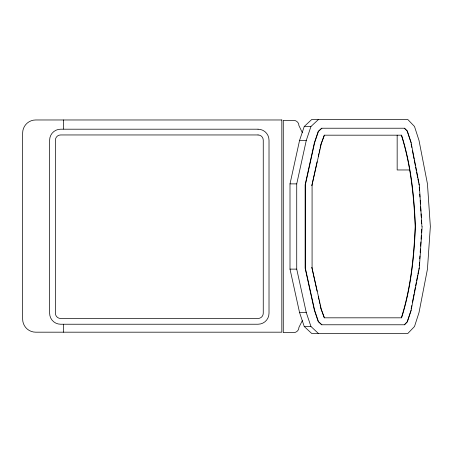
<?xml version="1.0" encoding="UTF-8"?>
<svg xmlns="http://www.w3.org/2000/svg" width="453" height="453" viewBox="0 0 453 453"><rect width="100%" height="100%" fill="white"/><g stroke="black" fill="none" stroke-linecap="round" stroke-linejoin="round"><path stroke-width="0.68" d="M401.364 317.819C410.678 288.323 413.895 257.298 415.186 226.5C413.889 195.702 410.684 164.677 401.375 135.181M324.461 317.819L320.849 308.278L324.235 317.819L401.59 317.819C410.899 288.323 414.121 257.298 415.407 226.5C414.121 195.702 410.899 164.677 401.59 135.181L324.235 135.181L320.849 144.722L324.461 135.181M419.252 265.843L419.489 262.327M419.727 258.816L419.92 256.007M420.158 252.491L420.395 248.98M420.588 246.172L420.877 241.953M421.064 239.144L421.301 235.634M421.494 232.825L421.732 229.309M422.151 226.5L419.331 267.95L411.092 310.356L407.383 321.828L404.546 324.778L321.653 324.778L318.193 321.551L314.376 310.203L305.129 268.142L305.129 184.858L314.376 142.797L318.193 131.449L321.653 128.222L404.546 128.222L407.383 131.172L411.092 142.644L419.331 185.051L421.924 226.5M411.131 308.991L411.794 305.571M412.462 302.151L414.053 293.94M414.319 292.576L415.384 287.1M415.65 285.735L416.313 282.315M416.579 280.945L417.643 275.475M417.909 274.105L418.572 270.684M418.838 269.32L419.104 267.95M290.005 183.884L299.569 140.396L304.246 126.483L311.704 119.524L407.813 119.524L414.506 126.483L419.002 140.396L427.451 183.884L430.35 226.5L427.451 269.116L419.002 312.604L414.506 326.517L407.813 333.476L311.704 333.476L304.246 326.517L299.569 312.604L290.005 269.116L290.005 183.884L296.726 183.884L306.285 140.396L310.968 126.483L318.425 119.524M321.873 324.778L318.419 321.551L314.603 310.203L305.356 268.142L305.356 184.858L314.603 142.797L318.419 131.449L321.873 128.222M317.1 161.772L311.851 185.639L321.075 144.722M318.3 156.313L318.901 153.584M319.201 152.219L319.801 149.496M320.101 148.131L320.701 145.402M404.325 324.778L407.162 321.828L411.092 310.356M302.298 320.667L298.929 327.389A5.221 5.221 0 0 1 293.708 332.604L283.272 332.604L283.272 120.39L293.708 120.39A5.221 5.221 0 0 1 298.929 125.611L302.298 132.559M304.246 126.483L310.968 126.483M404.325 128.222L407.383 131.172M299.569 140.396L306.285 140.396M411.092 142.644L407.162 131.172M409.331 169.966L397.162 169.966L397.162 135.181M321.075 308.278L311.851 267.361L317.1 291.228M290.005 269.116L296.726 269.116L306.285 312.604L310.968 326.517L318.425 333.476M299.569 312.604L306.285 312.604M304.246 326.517L310.968 326.517M318.3 296.687L318.901 299.416M319.201 300.781L319.801 303.504M320.101 304.869L320.701 307.598M411.131 144.009L411.794 147.429M412.462 150.849L414.053 159.06M414.319 160.424L415.384 165.9M415.65 167.265L416.313 170.685M416.579 172.055L417.643 177.525M417.909 178.895L418.572 182.316M418.838 183.68L419.104 185.051M419.252 187.157L419.489 190.673M419.727 194.184L419.92 196.993M420.158 200.509L420.395 204.02M420.588 206.828L420.877 211.047M421.064 213.856L421.301 217.366M421.494 220.175L421.732 223.691M312.077 185.639L312.077 267.361M296.726 183.884L296.726 269.116M63.375 119.971L63.375 129.026M63.375 324.473L63.375 332.185M281.828 119.971L35.696 119.971A13.046 13.046 0 0 0 22.65 133.018L22.65 319.139A13.046 13.046 0 0 0 35.696 332.185L281.828 332.185L281.828 119.971M258.04 129.201L60.611 129.201A10.974 10.974 0 0 0 49.632 140.175L49.632 313.25A10.974 10.974 0 0 0 60.611 324.229L258.04 324.229A10.974 10.974 0 0 0 269.014 313.25L269.014 140.175A10.974 10.974 0 0 0 258.04 129.201M258.04 134.954L60.611 134.954A5.221 5.221 0 0 0 55.391 140.175L55.391 313.25A5.221 5.221 0 0 0 60.611 318.47L258.04 318.47A5.221 5.221 0 0 0 263.255 313.25L263.255 140.175A5.221 5.221 0 0 0 258.04 134.954"/></g></svg>
